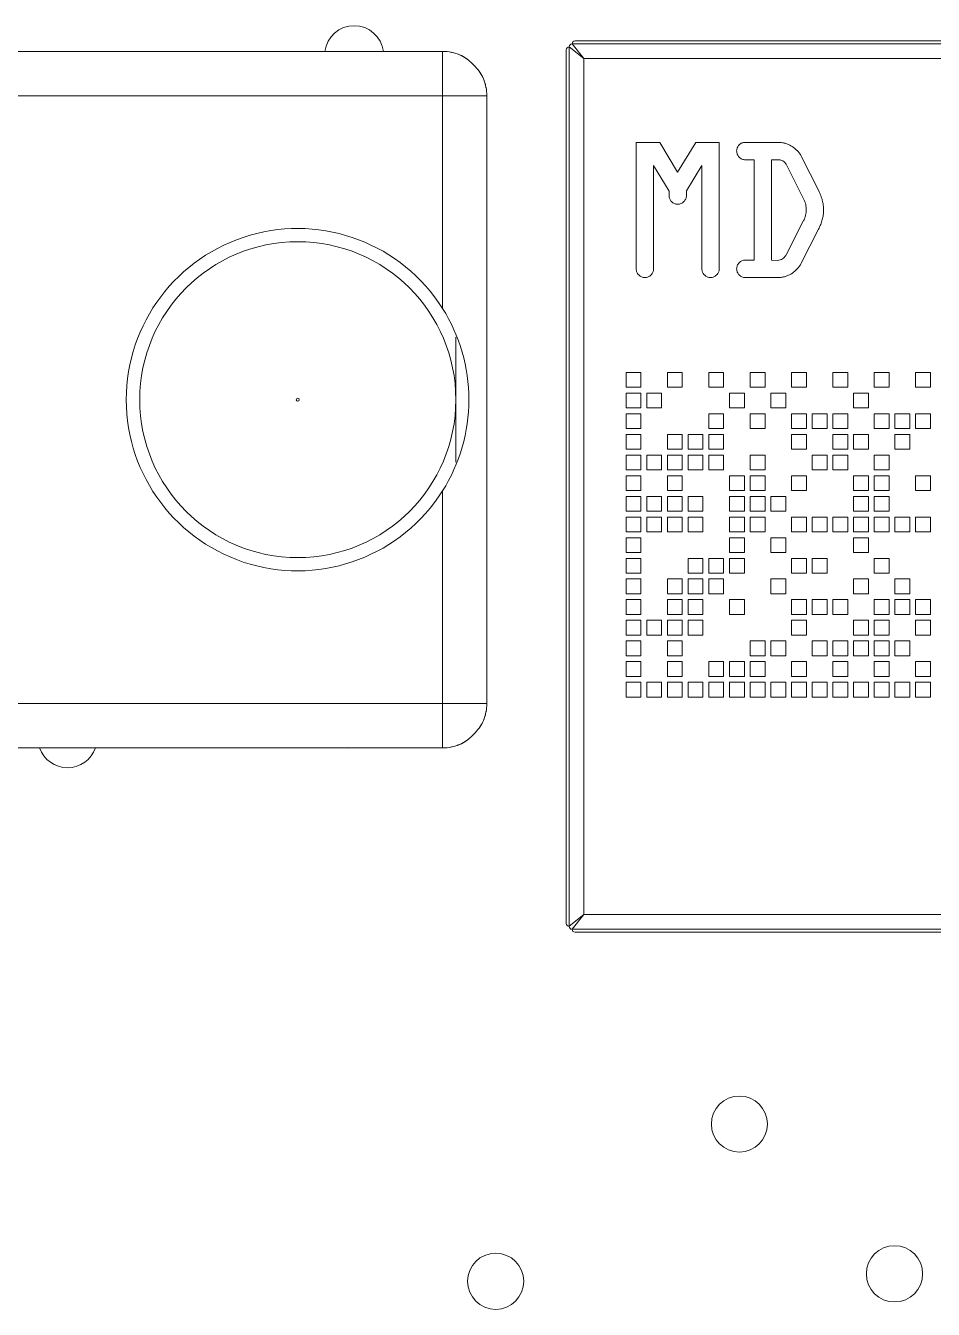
# Model space of a CAD drawing. Extents: x -2 to 108, y 0 to 44.
# Drawn here: x 55.33 to 63.02, y 14.64 to 25.51 of the extents above; entities that cross this region are included whole.
import ezdxf

# ---------------------------------------------------------------- set-up
doc = ezdxf.new("R2010")
doc.units = 0
doc.header["$LTSCALE"] = 5
doc.header["$MEASUREMENT"] = 0
doc.layers.add('1', color=1, linetype='CONTINUOUS')

msp = doc.modelspace()

# ---------------------------------------------------------------- linework, layer by layer
at = {"layer": '1', "linetype": 'CONTINUOUS', "lineweight": 15}
for p, q in [((59.959, 25.357), (60.059, 25.232)), ((59.959, 25.357), (69.909, 25.357)), ((69.884, 25.382), (59.984, 25.382)), ((52.687, 25.293), (58.862, 25.293)), ((58.862, 23.116), (58.862, 25.293)), ((59.909, 25.307), (59.909, 17.907)), ((59.934, 17.882), (59.934, 25.332)), ((60.059, 25.232), (59.934, 25.332)), ((60.059, 25.232), (60.059, 17.982)), ((69.809, 25.232), (60.059, 25.232)), ((59.237, 24.918), (52.312, 24.918)), ((59.237, 24.918), (59.237, 19.768)), ((60.502, 24.522), (60.701, 24.522)), ((60.502, 23.45), (60.502, 24.522)), ((60.701, 24.522), (60.851, 24.271)), ((60.851, 24.271), (61.005, 24.522)), ((61.005, 24.522), (61.205, 24.522)), ((61.205, 24.522), (61.205, 23.45)), ((61.425, 24.522), (61.713, 24.522)), ((61.499, 24.375), (61.425, 24.375)), ((61.499, 23.525), (61.499, 24.375)), ((61.695, 24.375), (61.646, 24.375)), ((61.646, 24.375), (61.646, 23.525)), ((61.902, 24.401), (62.047, 24.112)), ((60.649, 24.326), (60.649, 23.45)), ((60.78, 24.108), (60.649, 24.326)), ((61.058, 24.326), (60.927, 24.112)), ((61.058, 23.451), (61.058, 24.326)), ((61.921, 24.039), (61.773, 24.333)), ((60.78, 24.071), (60.78, 24.108)), ((60.927, 24.112), (60.927, 24.071)), ((61.771, 23.57), (61.916, 23.854)), ((62.044, 23.786), (61.898, 23.5)), ((61.424, 23.525), (61.499, 23.525)), ((61.646, 23.525), (61.698, 23.523)), ((61.703, 23.378), (61.425, 23.378)), ((58.974, 21.814), (58.974, 22.873)), ((60.542, 22.574), (60.417, 22.574)), ((60.417, 22.574), (60.417, 22.449)), ((60.542, 22.449), (60.542, 22.574)), ((60.892, 22.574), (60.767, 22.574)), ((60.767, 22.574), (60.767, 22.449)), ((60.892, 22.449), (60.892, 22.574)), ((61.242, 22.574), (61.117, 22.574)), ((61.117, 22.574), (61.117, 22.449)), ((61.242, 22.449), (61.242, 22.574)), ((61.592, 22.574), (61.467, 22.574)), ((61.467, 22.574), (61.467, 22.449)), ((61.592, 22.449), (61.592, 22.574)), ((61.942, 22.574), (61.817, 22.574)), ((61.817, 22.574), (61.817, 22.449)), ((61.942, 22.449), (61.942, 22.574)), ((62.292, 22.574), (62.167, 22.574)), ((62.167, 22.574), (62.167, 22.449)), ((62.292, 22.449), (62.292, 22.574)), ((62.642, 22.574), (62.517, 22.574)), ((62.517, 22.574), (62.517, 22.449)), ((62.642, 22.449), (62.642, 22.574)), ((62.992, 22.574), (62.867, 22.574)), ((62.867, 22.574), (62.867, 22.449)), ((62.992, 22.449), (62.992, 22.574)), ((60.417, 22.449), (60.542, 22.449)), ((60.767, 22.449), (60.892, 22.449)), ((61.117, 22.449), (61.242, 22.449)), ((61.467, 22.449), (61.592, 22.449)), ((61.817, 22.449), (61.942, 22.449)), ((62.167, 22.449), (62.292, 22.449)), ((62.517, 22.449), (62.642, 22.449)), ((62.867, 22.449), (62.992, 22.449)), ((60.542, 22.399), (60.417, 22.399)), ((60.417, 22.399), (60.417, 22.274)), ((60.542, 22.274), (60.542, 22.399)), ((60.717, 22.399), (60.592, 22.399)), ((60.592, 22.399), (60.592, 22.274)), ((60.717, 22.274), (60.717, 22.399)), ((61.417, 22.399), (61.292, 22.399)), ((61.292, 22.399), (61.292, 22.274)), ((61.417, 22.274), (61.417, 22.399)), ((61.767, 22.399), (61.642, 22.399)), ((61.642, 22.399), (61.642, 22.274)), ((61.767, 22.274), (61.767, 22.399)), ((62.467, 22.399), (62.342, 22.399)), ((62.342, 22.399), (62.342, 22.274)), ((62.467, 22.274), (62.467, 22.399)), ((60.417, 22.274), (60.542, 22.274)), ((60.542, 22.224), (60.417, 22.224)), ((60.417, 22.224), (60.417, 22.099)), ((60.542, 22.099), (60.542, 22.224)), ((60.592, 22.274), (60.717, 22.274)), ((61.242, 22.224), (61.117, 22.224)), ((61.117, 22.224), (61.117, 22.099)), ((61.242, 22.099), (61.242, 22.224)), ((61.292, 22.274), (61.417, 22.274)), ((61.592, 22.224), (61.467, 22.224)), ((61.467, 22.224), (61.467, 22.099)), ((61.592, 22.099), (61.592, 22.224)), ((61.642, 22.274), (61.767, 22.274)), ((61.942, 22.224), (61.817, 22.224)), ((61.817, 22.224), (61.817, 22.099)), ((61.942, 22.099), (61.942, 22.224)), ((62.117, 22.224), (61.992, 22.224)), ((61.992, 22.224), (61.992, 22.099)), ((62.117, 22.099), (62.117, 22.224)), ((62.292, 22.224), (62.167, 22.224)), ((62.167, 22.224), (62.167, 22.099)), ((62.292, 22.099), (62.292, 22.224)), ((62.342, 22.274), (62.467, 22.274)), ((62.642, 22.224), (62.517, 22.224)), ((62.517, 22.224), (62.517, 22.099)), ((62.642, 22.099), (62.642, 22.224)), ((62.817, 22.224), (62.692, 22.224)), ((62.692, 22.224), (62.692, 22.099)), ((62.817, 22.099), (62.817, 22.224)), ((62.992, 22.224), (62.867, 22.224)), ((62.867, 22.224), (62.867, 22.099)), ((62.992, 22.099), (62.992, 22.224)), ((60.417, 22.099), (60.542, 22.099)), ((61.117, 22.099), (61.242, 22.099)), ((61.467, 22.099), (61.592, 22.099)), ((61.817, 22.099), (61.942, 22.099)), ((61.992, 22.099), (62.117, 22.099)), ((62.167, 22.099), (62.292, 22.099)), ((62.517, 22.099), (62.642, 22.099)), ((62.692, 22.099), (62.817, 22.099)), ((62.867, 22.099), (62.992, 22.099)), ((60.542, 22.049), (60.417, 22.049)), ((60.417, 22.049), (60.417, 21.924)), ((60.542, 21.924), (60.542, 22.049)), ((60.892, 22.049), (60.767, 22.049)), ((60.767, 22.049), (60.767, 21.924)), ((60.892, 21.924), (60.892, 22.049)), ((61.067, 22.049), (60.942, 22.049)), ((60.942, 22.049), (60.942, 21.924)), ((61.067, 21.924), (61.067, 22.049)), ((61.242, 22.049), (61.117, 22.049)), ((61.117, 22.049), (61.117, 21.924)), ((61.242, 21.924), (61.242, 22.049)), ((61.942, 22.049), (61.817, 22.049)), ((61.817, 22.049), (61.817, 21.924)), ((61.942, 21.924), (61.942, 22.049)), ((62.292, 22.049), (62.167, 22.049)), ((62.167, 22.049), (62.167, 21.924)), ((62.292, 21.924), (62.292, 22.049)), ((62.467, 22.049), (62.342, 22.049)), ((62.342, 22.049), (62.342, 21.924)), ((62.467, 21.924), (62.467, 22.049)), ((62.817, 22.049), (62.692, 22.049)), ((62.692, 22.049), (62.692, 21.924)), ((62.817, 21.924), (62.817, 22.049)), ((60.417, 21.924), (60.542, 21.924)), ((60.542, 21.874), (60.417, 21.874)), ((60.417, 21.874), (60.417, 21.749)), ((60.542, 21.749), (60.542, 21.874)), ((60.717, 21.874), (60.592, 21.874)), ((60.592, 21.874), (60.592, 21.749)), ((60.717, 21.749), (60.717, 21.874)), ((60.767, 21.924), (60.892, 21.924)), ((60.892, 21.874), (60.767, 21.874)), ((60.767, 21.874), (60.767, 21.749)), ((60.892, 21.749), (60.892, 21.874)), ((60.942, 21.924), (61.067, 21.924)), ((61.067, 21.874), (60.942, 21.874)), ((60.942, 21.874), (60.942, 21.749)), ((61.067, 21.749), (61.067, 21.874)), ((61.117, 21.924), (61.242, 21.924)), ((61.242, 21.874), (61.117, 21.874)), ((61.117, 21.874), (61.117, 21.749)), ((61.242, 21.749), (61.242, 21.874)), ((61.592, 21.874), (61.467, 21.874)), ((61.467, 21.874), (61.467, 21.749)), ((61.592, 21.749), (61.592, 21.874)), ((61.817, 21.924), (61.942, 21.924)), ((62.117, 21.874), (61.992, 21.874)), ((61.992, 21.874), (61.992, 21.749)), ((62.117, 21.749), (62.117, 21.874)), ((62.167, 21.924), (62.292, 21.924)), ((62.292, 21.874), (62.167, 21.874)), ((62.167, 21.874), (62.167, 21.749)), ((62.292, 21.749), (62.292, 21.874)), ((62.342, 21.924), (62.467, 21.924)), ((62.642, 21.874), (62.517, 21.874)), ((62.517, 21.874), (62.517, 21.749)), ((62.642, 21.749), (62.642, 21.874)), ((62.692, 21.924), (62.817, 21.924)), ((60.417, 21.749), (60.542, 21.749)), ((60.592, 21.749), (60.717, 21.749)), ((60.767, 21.749), (60.892, 21.749)), ((60.942, 21.749), (61.067, 21.749)), ((61.117, 21.749), (61.242, 21.749)), ((61.467, 21.749), (61.592, 21.749)), ((61.992, 21.749), (62.117, 21.749)), ((62.167, 21.749), (62.292, 21.749)), ((62.517, 21.749), (62.642, 21.749)), ((60.542, 21.699), (60.417, 21.699)), ((60.417, 21.699), (60.417, 21.574)), ((60.542, 21.574), (60.542, 21.699)), ((60.892, 21.699), (60.767, 21.699)), ((60.767, 21.699), (60.767, 21.574)), ((60.892, 21.574), (60.892, 21.699)), ((61.417, 21.699), (61.292, 21.699)), ((61.292, 21.699), (61.292, 21.574)), ((61.417, 21.574), (61.417, 21.699)), ((61.592, 21.699), (61.467, 21.699)), ((61.467, 21.699), (61.467, 21.574)), ((61.592, 21.574), (61.592, 21.699)), ((61.942, 21.699), (61.817, 21.699)), ((61.817, 21.699), (61.817, 21.574)), ((61.942, 21.574), (61.942, 21.699)), ((62.467, 21.699), (62.342, 21.699)), ((62.342, 21.699), (62.342, 21.574)), ((62.467, 21.574), (62.467, 21.699)), ((62.642, 21.699), (62.517, 21.699)), ((62.517, 21.699), (62.517, 21.574)), ((62.642, 21.574), (62.642, 21.699)), ((62.992, 21.699), (62.867, 21.699)), ((62.867, 21.699), (62.867, 21.574)), ((62.992, 21.574), (62.992, 21.699)), ((58.862, 19.393), (58.862, 21.57)), ((60.417, 21.574), (60.542, 21.574)), ((60.767, 21.574), (60.892, 21.574)), ((61.292, 21.574), (61.417, 21.574)), ((61.467, 21.574), (61.592, 21.574)), ((61.817, 21.574), (61.942, 21.574)), ((62.342, 21.574), (62.467, 21.574)), ((62.517, 21.574), (62.642, 21.574)), ((62.867, 21.574), (62.992, 21.574)), ((60.542, 21.524), (60.417, 21.524)), ((60.417, 21.524), (60.417, 21.399)), ((60.542, 21.399), (60.542, 21.524)), ((60.717, 21.524), (60.592, 21.524)), ((60.592, 21.524), (60.592, 21.399)), ((60.717, 21.399), (60.717, 21.524)), ((60.892, 21.524), (60.767, 21.524)), ((60.767, 21.524), (60.767, 21.399)), ((60.892, 21.399), (60.892, 21.524)), ((61.067, 21.524), (60.942, 21.524)), ((60.942, 21.524), (60.942, 21.399)), ((61.067, 21.399), (61.067, 21.524)), ((61.417, 21.524), (61.292, 21.524)), ((61.292, 21.524), (61.292, 21.399)), ((61.417, 21.399), (61.417, 21.524)), ((61.592, 21.524), (61.467, 21.524)), ((61.467, 21.524), (61.467, 21.399)), ((61.592, 21.399), (61.592, 21.524)), ((61.767, 21.524), (61.642, 21.524)), ((61.642, 21.524), (61.642, 21.399)), ((61.767, 21.399), (61.767, 21.524)), ((62.467, 21.524), (62.342, 21.524)), ((62.342, 21.524), (62.342, 21.399)), ((62.467, 21.399), (62.467, 21.524)), ((62.642, 21.524), (62.517, 21.524)), ((62.517, 21.524), (62.517, 21.399)), ((62.642, 21.399), (62.642, 21.524)), ((60.417, 21.399), (60.542, 21.399)), ((60.542, 21.349), (60.417, 21.349)), ((60.417, 21.349), (60.417, 21.224)), ((60.542, 21.224), (60.542, 21.349)), ((60.592, 21.399), (60.717, 21.399)), ((60.717, 21.349), (60.592, 21.349)), ((60.592, 21.349), (60.592, 21.224)), ((60.717, 21.224), (60.717, 21.349)), ((60.767, 21.399), (60.892, 21.399)), ((60.892, 21.349), (60.767, 21.349)), ((60.767, 21.349), (60.767, 21.224)), ((60.892, 21.224), (60.892, 21.349)), ((60.942, 21.399), (61.067, 21.399)), ((61.067, 21.349), (60.942, 21.349)), ((60.942, 21.349), (60.942, 21.224)), ((61.067, 21.224), (61.067, 21.349)), ((61.292, 21.399), (61.417, 21.399)), ((61.417, 21.349), (61.292, 21.349)), ((61.292, 21.349), (61.292, 21.224)), ((61.417, 21.224), (61.417, 21.349)), ((61.467, 21.399), (61.592, 21.399)), ((61.592, 21.349), (61.467, 21.349)), ((61.467, 21.349), (61.467, 21.224)), ((61.592, 21.224), (61.592, 21.349)), ((61.642, 21.399), (61.767, 21.399)), ((61.942, 21.349), (61.817, 21.349)), ((61.817, 21.349), (61.817, 21.224)), ((61.942, 21.224), (61.942, 21.349)), ((62.117, 21.349), (61.992, 21.349)), ((61.992, 21.349), (61.992, 21.224)), ((62.117, 21.224), (62.117, 21.349)), ((62.292, 21.349), (62.167, 21.349)), ((62.167, 21.349), (62.167, 21.224)), ((62.292, 21.224), (62.292, 21.349)), ((62.342, 21.399), (62.467, 21.399)), ((62.467, 21.349), (62.342, 21.349)), ((62.342, 21.349), (62.342, 21.224)), ((62.467, 21.224), (62.467, 21.349)), ((62.517, 21.399), (62.642, 21.399)), ((62.642, 21.349), (62.517, 21.349)), ((62.517, 21.349), (62.517, 21.224)), ((62.642, 21.224), (62.642, 21.349)), ((62.817, 21.349), (62.692, 21.349)), ((62.692, 21.349), (62.692, 21.224)), ((62.817, 21.224), (62.817, 21.349)), ((62.992, 21.349), (62.867, 21.349)), ((62.867, 21.349), (62.867, 21.224)), ((62.992, 21.224), (62.992, 21.349)), ((60.417, 21.224), (60.542, 21.224)), ((60.592, 21.224), (60.717, 21.224)), ((60.767, 21.224), (60.892, 21.224)), ((60.942, 21.224), (61.067, 21.224)), ((61.292, 21.224), (61.417, 21.224)), ((61.467, 21.224), (61.592, 21.224)), ((61.817, 21.224), (61.942, 21.224)), ((61.992, 21.224), (62.117, 21.224)), ((62.167, 21.224), (62.292, 21.224)), ((62.342, 21.224), (62.467, 21.224)), ((62.517, 21.224), (62.642, 21.224)), ((62.692, 21.224), (62.817, 21.224)), ((62.867, 21.224), (62.992, 21.224)), ((60.542, 21.174), (60.417, 21.174)), ((60.417, 21.174), (60.417, 21.049)), ((60.542, 21.049), (60.542, 21.174)), ((61.417, 21.174), (61.292, 21.174)), ((61.292, 21.174), (61.292, 21.049)), ((61.417, 21.049), (61.417, 21.174)), ((61.767, 21.174), (61.642, 21.174)), ((61.642, 21.174), (61.642, 21.049)), ((61.767, 21.049), (61.767, 21.174)), ((62.467, 21.174), (62.342, 21.174)), ((62.342, 21.174), (62.342, 21.049)), ((62.467, 21.049), (62.467, 21.174)), ((60.417, 21.049), (60.542, 21.049)), ((60.542, 20.999), (60.417, 20.999)), ((60.417, 20.999), (60.417, 20.874)), ((60.542, 20.874), (60.542, 20.999)), ((61.067, 20.999), (60.942, 20.999)), ((60.942, 20.999), (60.942, 20.874)), ((61.067, 20.874), (61.067, 20.999)), ((61.242, 20.999), (61.117, 20.999)), ((61.117, 20.999), (61.117, 20.874)), ((61.242, 20.874), (61.242, 20.999)), ((61.292, 21.049), (61.417, 21.049)), ((61.417, 20.999), (61.292, 20.999)), ((61.292, 20.999), (61.292, 20.874)), ((61.417, 20.874), (61.417, 20.999)), ((61.642, 21.049), (61.767, 21.049)), ((61.942, 20.999), (61.817, 20.999)), ((61.817, 20.999), (61.817, 20.874)), ((61.942, 20.874), (61.942, 20.999)), ((62.117, 20.999), (61.992, 20.999)), ((61.992, 20.999), (61.992, 20.874)), ((62.117, 20.874), (62.117, 20.999)), ((62.342, 21.049), (62.467, 21.049)), ((62.642, 20.999), (62.517, 20.999)), ((62.517, 20.999), (62.517, 20.874)), ((62.642, 20.874), (62.642, 20.999)), ((60.417, 20.874), (60.542, 20.874)), ((60.542, 20.824), (60.417, 20.824)), ((60.417, 20.824), (60.417, 20.699)), ((60.542, 20.699), (60.542, 20.824)), ((60.892, 20.824), (60.767, 20.824)), ((60.767, 20.824), (60.767, 20.699)), ((60.892, 20.699), (60.892, 20.824)), ((60.942, 20.874), (61.067, 20.874)), ((61.067, 20.824), (60.942, 20.824)), ((60.942, 20.824), (60.942, 20.699)), ((61.067, 20.699), (61.067, 20.824)), ((61.117, 20.874), (61.242, 20.874)), ((61.242, 20.824), (61.117, 20.824)), ((61.117, 20.824), (61.117, 20.699)), ((61.242, 20.699), (61.242, 20.824)), ((61.292, 20.874), (61.417, 20.874)), ((61.767, 20.824), (61.642, 20.824)), ((61.642, 20.824), (61.642, 20.699)), ((61.767, 20.699), (61.767, 20.824)), ((61.817, 20.874), (61.942, 20.874)), ((61.992, 20.874), (62.117, 20.874)), ((62.467, 20.824), (62.342, 20.824)), ((62.342, 20.824), (62.342, 20.699)), ((62.467, 20.699), (62.467, 20.824)), ((62.517, 20.874), (62.642, 20.874)), ((62.817, 20.824), (62.692, 20.824)), ((62.692, 20.824), (62.692, 20.699)), ((62.817, 20.699), (62.817, 20.824)), ((60.417, 20.699), (60.542, 20.699)), ((60.767, 20.699), (60.892, 20.699)), ((60.942, 20.699), (61.067, 20.699)), ((61.117, 20.699), (61.242, 20.699)), ((61.642, 20.699), (61.767, 20.699)), ((62.342, 20.699), (62.467, 20.699)), ((62.692, 20.699), (62.817, 20.699)), ((60.542, 20.649), (60.417, 20.649)), ((60.417, 20.649), (60.417, 20.524)), ((60.542, 20.524), (60.542, 20.649)), ((60.892, 20.649), (60.767, 20.649)), ((60.767, 20.649), (60.767, 20.524)), ((60.892, 20.524), (60.892, 20.649)), ((61.067, 20.649), (60.942, 20.649)), ((60.942, 20.649), (60.942, 20.524)), ((61.067, 20.524), (61.067, 20.649)), ((61.417, 20.649), (61.292, 20.649)), ((61.292, 20.649), (61.292, 20.524)), ((61.417, 20.524), (61.417, 20.649)), ((61.942, 20.649), (61.817, 20.649)), ((61.817, 20.649), (61.817, 20.524)), ((61.942, 20.524), (61.942, 20.649)), ((62.117, 20.649), (61.992, 20.649)), ((61.992, 20.649), (61.992, 20.524)), ((62.117, 20.524), (62.117, 20.649)), ((62.292, 20.649), (62.167, 20.649)), ((62.167, 20.649), (62.167, 20.524)), ((62.292, 20.524), (62.292, 20.649)), ((62.642, 20.649), (62.517, 20.649)), ((62.517, 20.649), (62.517, 20.524)), ((62.642, 20.524), (62.642, 20.649)), ((62.817, 20.649), (62.692, 20.649)), ((62.692, 20.649), (62.692, 20.524)), ((62.817, 20.524), (62.817, 20.649)), ((62.992, 20.649), (62.867, 20.649)), ((62.867, 20.649), (62.867, 20.524)), ((62.992, 20.524), (62.992, 20.649)), ((60.417, 20.524), (60.542, 20.524)), ((60.542, 20.474), (60.417, 20.474)), ((60.417, 20.474), (60.417, 20.349)), ((60.542, 20.349), (60.542, 20.474)), ((60.717, 20.474), (60.592, 20.474)), ((60.592, 20.474), (60.592, 20.349)), ((60.717, 20.349), (60.717, 20.474)), ((60.767, 20.524), (60.892, 20.524)), ((60.892, 20.474), (60.767, 20.474)), ((60.767, 20.474), (60.767, 20.349)), ((60.892, 20.349), (60.892, 20.474)), ((60.942, 20.524), (61.067, 20.524)), ((61.067, 20.474), (60.942, 20.474)), ((60.942, 20.474), (60.942, 20.349)), ((61.067, 20.349), (61.067, 20.474)), ((61.292, 20.524), (61.417, 20.524)), ((61.817, 20.524), (61.942, 20.524)), ((61.942, 20.474), (61.817, 20.474)), ((61.817, 20.474), (61.817, 20.349)), ((61.942, 20.349), (61.942, 20.474)), ((61.992, 20.524), (62.117, 20.524)), ((62.167, 20.524), (62.292, 20.524)), ((62.467, 20.474), (62.342, 20.474)), ((62.342, 20.474), (62.342, 20.349)), ((62.467, 20.349), (62.467, 20.474)), ((62.517, 20.524), (62.642, 20.524)), ((62.642, 20.474), (62.517, 20.474)), ((62.517, 20.474), (62.517, 20.349)), ((62.642, 20.349), (62.642, 20.474)), ((62.692, 20.524), (62.817, 20.524)), ((62.867, 20.524), (62.992, 20.524)), ((62.992, 20.474), (62.867, 20.474)), ((62.867, 20.474), (62.867, 20.349)), ((62.992, 20.349), (62.992, 20.474)), ((60.417, 20.349), (60.542, 20.349)), ((60.592, 20.349), (60.717, 20.349)), ((60.767, 20.349), (60.892, 20.349)), ((60.942, 20.349), (61.067, 20.349)), ((61.817, 20.349), (61.942, 20.349)), ((62.342, 20.349), (62.467, 20.349)), ((62.517, 20.349), (62.642, 20.349)), ((62.867, 20.349), (62.992, 20.349)), ((60.542, 20.299), (60.417, 20.299)), ((60.417, 20.299), (60.417, 20.174)), ((60.542, 20.174), (60.542, 20.299)), ((60.892, 20.299), (60.767, 20.299)), ((60.767, 20.299), (60.767, 20.174)), ((60.892, 20.174), (60.892, 20.299)), ((61.592, 20.299), (61.467, 20.299)), ((61.467, 20.299), (61.467, 20.174)), ((61.592, 20.174), (61.592, 20.299)), ((61.767, 20.299), (61.642, 20.299)), ((61.642, 20.299), (61.642, 20.174)), ((61.767, 20.174), (61.767, 20.299)), ((62.117, 20.299), (61.992, 20.299)), ((61.992, 20.299), (61.992, 20.174)), ((62.117, 20.174), (62.117, 20.299)), ((62.292, 20.299), (62.167, 20.299)), ((62.167, 20.299), (62.167, 20.174)), ((62.292, 20.174), (62.292, 20.299)), ((62.467, 20.299), (62.342, 20.299)), ((62.342, 20.299), (62.342, 20.174)), ((62.467, 20.174), (62.467, 20.299)), ((62.642, 20.299), (62.517, 20.299)), ((62.517, 20.299), (62.517, 20.174)), ((62.642, 20.174), (62.642, 20.299)), ((62.817, 20.299), (62.692, 20.299)), ((62.692, 20.299), (62.692, 20.174)), ((62.817, 20.174), (62.817, 20.299)), ((60.417, 20.174), (60.542, 20.174)), ((60.542, 20.124), (60.417, 20.124)), ((60.417, 20.124), (60.417, 19.999)), ((60.542, 19.999), (60.542, 20.124)), ((60.767, 20.174), (60.892, 20.174)), ((60.892, 20.124), (60.767, 20.124)), ((60.767, 20.124), (60.767, 19.999)), ((60.892, 19.999), (60.892, 20.124)), ((61.242, 20.124), (61.117, 20.124)), ((61.117, 20.124), (61.117, 19.999)), ((61.242, 19.999), (61.242, 20.124)), ((61.417, 20.124), (61.292, 20.124)), ((61.292, 20.124), (61.292, 19.999)), ((61.417, 19.999), (61.417, 20.124)), ((61.467, 20.174), (61.592, 20.174)), ((61.592, 20.124), (61.467, 20.124)), ((61.467, 20.124), (61.467, 19.999)), ((61.592, 19.999), (61.592, 20.124)), ((61.642, 20.174), (61.767, 20.174)), ((61.942, 20.124), (61.817, 20.124)), ((61.817, 20.124), (61.817, 19.999)), ((61.942, 19.999), (61.942, 20.124)), ((61.992, 20.174), (62.117, 20.174)), ((62.167, 20.174), (62.292, 20.174)), ((62.292, 20.124), (62.167, 20.124)), ((62.167, 20.124), (62.167, 19.999)), ((62.292, 19.999), (62.292, 20.124)), ((62.342, 20.174), (62.467, 20.174)), ((62.517, 20.174), (62.642, 20.174)), ((62.642, 20.124), (62.517, 20.124)), ((62.517, 20.124), (62.517, 19.999)), ((62.642, 19.999), (62.642, 20.124)), ((62.692, 20.174), (62.817, 20.174)), ((62.992, 20.124), (62.867, 20.124)), ((62.867, 20.124), (62.867, 19.999)), ((62.992, 19.999), (62.992, 20.124)), ((60.417, 19.999), (60.542, 19.999)), ((60.542, 19.949), (60.417, 19.949)), ((60.417, 19.949), (60.417, 19.824)), ((60.542, 19.824), (60.542, 19.949)), ((60.717, 19.949), (60.592, 19.949)), ((60.592, 19.949), (60.592, 19.824)), ((60.717, 19.824), (60.717, 19.949)), ((60.767, 19.999), (60.892, 19.999)), ((60.892, 19.949), (60.767, 19.949)), ((60.767, 19.949), (60.767, 19.824)), ((60.892, 19.824), (60.892, 19.949)), ((61.067, 19.949), (60.942, 19.949)), ((60.942, 19.949), (60.942, 19.824)), ((61.067, 19.824), (61.067, 19.949)), ((61.117, 19.999), (61.242, 19.999)), ((61.242, 19.949), (61.117, 19.949)), ((61.117, 19.949), (61.117, 19.824)), ((61.242, 19.824), (61.242, 19.949)), ((61.292, 19.999), (61.417, 19.999)), ((61.417, 19.949), (61.292, 19.949)), ((61.292, 19.949), (61.292, 19.824)), ((61.417, 19.824), (61.417, 19.949)), ((61.467, 19.999), (61.592, 19.999)), ((61.592, 19.949), (61.467, 19.949)), ((61.467, 19.949), (61.467, 19.824)), ((61.592, 19.824), (61.592, 19.949)), ((61.767, 19.949), (61.642, 19.949)), ((61.642, 19.949), (61.642, 19.824)), ((61.767, 19.824), (61.767, 19.949)), ((61.817, 19.999), (61.942, 19.999)), ((61.942, 19.949), (61.817, 19.949)), ((61.817, 19.949), (61.817, 19.824)), ((61.942, 19.824), (61.942, 19.949)), ((62.117, 19.949), (61.992, 19.949)), ((61.992, 19.949), (61.992, 19.824)), ((62.117, 19.824), (62.117, 19.949)), ((62.167, 19.999), (62.292, 19.999)), ((62.292, 19.949), (62.167, 19.949)), ((62.167, 19.949), (62.167, 19.824)), ((62.292, 19.824), (62.292, 19.949)), ((62.467, 19.949), (62.342, 19.949)), ((62.342, 19.949), (62.342, 19.824)), ((62.467, 19.824), (62.467, 19.949)), ((62.517, 19.999), (62.642, 19.999)), ((62.642, 19.949), (62.517, 19.949)), ((62.517, 19.949), (62.517, 19.824)), ((62.642, 19.824), (62.642, 19.949)), ((62.817, 19.949), (62.692, 19.949)), ((62.692, 19.949), (62.692, 19.824)), ((62.817, 19.824), (62.817, 19.949)), ((62.867, 19.999), (62.992, 19.999)), ((62.992, 19.949), (62.867, 19.949)), ((62.867, 19.949), (62.867, 19.824)), ((62.992, 19.824), (62.992, 19.949)), ((60.417, 19.824), (60.542, 19.824)), ((60.592, 19.824), (60.717, 19.824)), ((60.767, 19.824), (60.892, 19.824)), ((60.942, 19.824), (61.067, 19.824)), ((61.117, 19.824), (61.242, 19.824)), ((61.292, 19.824), (61.417, 19.824)), ((61.467, 19.824), (61.592, 19.824)), ((61.642, 19.824), (61.767, 19.824)), ((61.817, 19.824), (61.942, 19.824)), ((61.992, 19.824), (62.117, 19.824)), ((62.167, 19.824), (62.292, 19.824)), ((62.342, 19.824), (62.467, 19.824)), ((62.517, 19.824), (62.642, 19.824)), ((62.692, 19.824), (62.817, 19.824)), ((62.867, 19.824), (62.992, 19.824)), ((52.312, 19.768), (59.237, 19.768)), ((58.862, 19.393), (52.687, 19.393)), ((59.934, 17.882), (60.059, 17.982)), ((60.059, 17.982), (59.959, 17.857)), ((60.059, 17.982), (69.809, 17.982)), ((69.909, 17.857), (59.959, 17.857)), ((59.984, 17.832), (69.884, 17.832))]:
    msp.add_line(p, q, dxfattribs=at)
at = {"layer": '1', "linetype": 'CONTINUOUS', "lineweight": 15, "flags": 128}
msp.add_lwpolyline([(58.095, 19.393), (58.062, 19.391), (58.03, 19.393)], dxfattribs=at)
at = {"layer": '1', "linetype": 'CONTINUOUS', "lineweight": 15}
for centre, radius in [((57.637, 22.343), 1.338), ((57.637, 22.343), 0.0127), ((61.375, 16.207), 0.237), ((62.688, 14.938), 0.238), ((59.312, 14.875), 0.238)]:
    msp.add_circle(centre, radius, dxfattribs=at)
for centre, radius, start, end in [((58.114, 25.261), 0.25, 7.3863, 172.6137), ((59.959, 25.332), 0.025, 90, 180), ((59.984, 25.357), 0.025, 90, 180), ((58.862, 24.918), 0.375, 66.3806, 90), ((59.934, 25.307), 0.025, 90, 180), ((58.862, 24.918), 0.375, 0, 22.2573), ((57.635, 22.343), 1.45, 32.2227, 327.7773), ((58.862, 19.768), 0.375, 337.7427, 0), ((55.688, 19.475), 0.25, 198.9808, 341.0192), ((58.862, 19.768), 0.375, 270, 293.6194), ((59.934, 17.907), 0.025, 180, 270), ((59.959, 17.882), 0.025, 180, 270), ((59.984, 17.857), 0.025, 180, 270)]:
    msp.add_arc(centre, radius, start, end, dxfattribs=at)
for points, knots in [([(58.938, 25.285), (58.937, 25.286), (58.935, 25.286), (58.957, 25.281), (58.995, 25.27), (59.037, 25.251), (59.062, 25.235), (59.068, 25.231)], [0, 0, 0, 0, 0.133497, 0.365282, 0.6198, 0.912987, 1, 1, 1, 1]), ([(59.209, 25.06), (59.202, 25.077), (59.192, 25.094), (59.181, 25.112), (59.169, 25.13), (59.155, 25.148), (59.139, 25.165), (59.124, 25.181), (59.108, 25.197), (59.091, 25.211), (59.075, 25.225), (59.058, 25.237), (59.041, 25.246), (59.031, 25.252), (59.021, 25.258), (59.012, 25.262)], [0.0000003119, 0.0000003119, 0.0000003119, 0.0000003119, 0.0000277558, 0.0000277558, 0.0000277558, 0.0000555962, 0.0000555962, 0.0000555962, 0.000082346, 0.000082346, 0.000082346, 0.0001086231, 0.0001086231, 0.0001086231, 0.0001246961, 0.0001246961, 0.0001246961, 0.0001246961]), ([(59.179, 25.117), (59.19, 25.098), (59.212, 25.058), (59.226, 25.009), (59.231, 24.981), (59.231, 24.984), (59.231, 24.984)], [0, 0, 0, 0, 0.290597, 0.580451, 0.881993, 1, 1, 1, 1]), ([(61.352, 24.45), (61.352, 24.454), (61.353, 24.464), (61.357, 24.477), (61.364, 24.49), (61.373, 24.501), (61.384, 24.511), (61.397, 24.518), (61.41, 24.522), (61.42, 24.522), (61.425, 24.522)], [0, 0, 0, 0, 0.125473, 0.246892, 0.36872, 0.495594, 0.623894, 0.74875, 0.872304, 1, 1, 1, 1]), ([(61.713, 24.522), (61.723, 24.522), (61.741, 24.521), (61.769, 24.513), (61.797, 24.502), (61.823, 24.487), (61.848, 24.468), (61.87, 24.448), (61.888, 24.425), (61.897, 24.409), (61.902, 24.401)], [0, 0, 0, 0, 0.120295, 0.241539, 0.367541, 0.499794, 0.632883, 0.759219, 0.880834, 1, 1, 1, 1]), ([(61.425, 24.375), (61.42, 24.375), (61.41, 24.376), (61.397, 24.381), (61.384, 24.387), (61.373, 24.397), (61.364, 24.408), (61.357, 24.421), (61.353, 24.435), (61.352, 24.445), (61.352, 24.45)], [0, 0, 0, 0, 0.126543, 0.249637, 0.370364, 0.498939, 0.626386, 0.751021, 0.873457, 1, 1, 1, 1]), ([(61.773, 24.333), (61.769, 24.34), (61.761, 24.353), (61.742, 24.366), (61.72, 24.375), (61.704, 24.375), (61.695, 24.375)], [0, 0, 0, 0, 0.251398, 0.485734, 0.730838, 1, 1, 1, 1]), ([(60.853, 23.999), (60.848, 23.999), (60.838, 24), (60.825, 24.004), (60.812, 24.011), (60.801, 24.02), (60.791, 24.031), (60.785, 24.044), (60.78, 24.057), (60.78, 24.067), (60.78, 24.071)], [0, 0, 0, 0, 0.13015, 0.253922, 0.377936, 0.506462, 0.634989, 0.757033, 0.876531, 1, 1, 1, 1]), ([(60.927, 24.071), (60.927, 24.067), (60.926, 24.057), (60.922, 24.044), (60.915, 24.031), (60.905, 24.02), (60.894, 24.011), (60.881, 24.004), (60.868, 24), (60.858, 23.999), (60.853, 23.999)], [0, 0, 0, 0, 0.123696, 0.243414, 0.366765, 0.49698, 0.625743, 0.749985, 0.871842, 1, 1, 1, 1]), ([(61.941, 23.948), (61.94, 23.956), (61.94, 23.972), (61.937, 23.995), (61.93, 24.018), (61.924, 24.032), (61.921, 24.039)], [0, 0, 0, 0, 0.253425, 0.503787, 0.751094, 1, 1, 1, 1]), ([(62.047, 24.112), (62.053, 24.099), (62.065, 24.073), (62.078, 24.032), (62.086, 23.991), (62.087, 23.963), (62.088, 23.949)], [0, 0, 0, 0, 0.255305, 0.504536, 0.751856, 1, 1, 1, 1]), ([(61.916, 23.854), (61.92, 23.863), (61.928, 23.879), (61.936, 23.904), (61.941, 23.927), (61.941, 23.942), (61.941, 23.948)], [0, 0, 0, 0, 0.29703, 0.560891, 0.792647, 1, 1, 1, 1]), ([(62.088, 23.949), (62.087, 23.935), (62.086, 23.908), (62.077, 23.868), (62.064, 23.826), (62.051, 23.8), (62.044, 23.786)], [0, 0, 0, 0, 0.234952, 0.477147, 0.731798, 1, 1, 1, 1]), ([(61.352, 23.451), (61.352, 23.456), (61.353, 23.465), (61.357, 23.479), (61.363, 23.492), (61.373, 23.503), (61.383, 23.513), (61.396, 23.52), (61.409, 23.524), (61.419, 23.525), (61.424, 23.525)], [0, 0, 0, 0, 0.127548, 0.250958, 0.37358, 0.50204, 0.629957, 0.752721, 0.874673, 1, 1, 1, 1]), ([(61.698, 23.523), (61.705, 23.524), (61.72, 23.525), (61.741, 23.534), (61.758, 23.55), (61.766, 23.563), (61.771, 23.57)], [0, 0, 0, 0, 0.249905, 0.486683, 0.729101, 1, 1, 1, 1]), ([(61.898, 23.5), (61.894, 23.491), (61.884, 23.473), (61.865, 23.45), (61.843, 23.429), (61.819, 23.411), (61.792, 23.396), (61.764, 23.386), (61.734, 23.379), (61.713, 23.378), (61.703, 23.378)], [0, 0, 0, 0, 0.125442, 0.249035, 0.371836, 0.497491, 0.622296, 0.746461, 0.871337, 1, 1, 1, 1]), ([(60.575, 23.378), (60.57, 23.378), (60.561, 23.378), (60.547, 23.383), (60.534, 23.389), (60.523, 23.399), (60.513, 23.41), (60.507, 23.423), (60.502, 23.436), (60.502, 23.445), (60.502, 23.45)], [0, 0, 0, 0, 0.129872, 0.253381, 0.377131, 0.505383, 0.633636, 0.75542, 0.876794, 1, 1, 1, 1]), ([(60.649, 23.45), (60.649, 23.446), (60.648, 23.436), (60.644, 23.422), (60.637, 23.41), (60.628, 23.399), (60.616, 23.389), (60.604, 23.383), (60.59, 23.378), (60.58, 23.378), (60.575, 23.378)], [0, 0, 0, 0, 0.1272656, 0.2482745, 0.3696915, 0.4975582, 0.6240048, 0.7473821, 0.8705186, 1, 1, 1, 1]), ([(61.13, 23.378), (61.126, 23.378), (61.116, 23.378), (61.102, 23.383), (61.09, 23.39), (61.079, 23.399), (61.069, 23.41), (61.063, 23.423), (61.058, 23.436), (61.058, 23.446), (61.058, 23.451)], [0, 0, 0, 0, 0.1258631, 0.2476589, 0.3729033, 0.5016014, 0.6302994, 0.754479, 0.8741369, 1, 1, 1, 1]), ([(61.205, 23.45), (61.205, 23.445), (61.204, 23.436), (61.199, 23.422), (61.192, 23.41), (61.183, 23.399), (61.171, 23.389), (61.159, 23.383), (61.145, 23.378), (61.135, 23.378), (61.13, 23.378)], [0, 0, 0, 0, 0.127053, 0.24853, 0.370817, 0.49991, 0.627871, 0.750017, 0.872947, 1, 1, 1, 1]), ([(61.425, 23.378), (61.42, 23.378), (61.41, 23.378), (61.396, 23.383), (61.384, 23.39), (61.373, 23.399), (61.364, 23.41), (61.357, 23.423), (61.353, 23.436), (61.352, 23.446), (61.352, 23.451)], [0, 0, 0, 0, 0.127832, 0.251517, 0.373474, 0.50191, 0.628919, 0.752846, 0.874393, 1, 1, 1, 1]), ([(58.862, 21.57), (59.009, 21.804), (59.085, 22.068), (59.085, 22.619), (59.009, 22.883), (58.862, 23.116)], [0, 0, 0, 0, 0.5, 0.5, 1, 1, 1, 1]), ([(59.179, 19.569), (59.19, 19.589), (59.212, 19.628), (59.226, 19.677), (59.231, 19.705), (59.231, 19.703), (59.231, 19.702)], [0, 0, 0, 0, 0.290597, 0.580451, 0.881993, 1, 1, 1, 1]), ([(59.209, 19.626), (59.202, 19.61), (59.192, 19.592), (59.181, 19.575), (59.169, 19.557), (59.155, 19.539), (59.139, 19.522), (59.124, 19.505), (59.108, 19.489), (59.091, 19.475), (59.075, 19.462), (59.058, 19.45), (59.041, 19.44), (59.031, 19.434), (59.021, 19.429), (59.012, 19.425)], [0.0000003119, 0.0000003119, 0.0000003119, 0.0000003119, 0.0000277558, 0.0000277558, 0.0000277558, 0.0000555962, 0.0000555962, 0.0000555962, 0.000082346, 0.000082346, 0.000082346, 0.0001086231, 0.0001086231, 0.0001086231, 0.0001246961, 0.0001246961, 0.0001246961, 0.0001246961]), ([(58.938, 19.401), (58.937, 19.401), (58.935, 19.401), (58.957, 19.405), (58.995, 19.417), (59.037, 19.435), (59.062, 19.451), (59.068, 19.455)], [0, 0, 0, 0, 0.133497, 0.365282, 0.6198, 0.912987, 1, 1, 1, 1])]:
    msp.add_open_spline(points, degree=3, knots=knots, dxfattribs=at)

doc.saveas('drawing.dxf')
